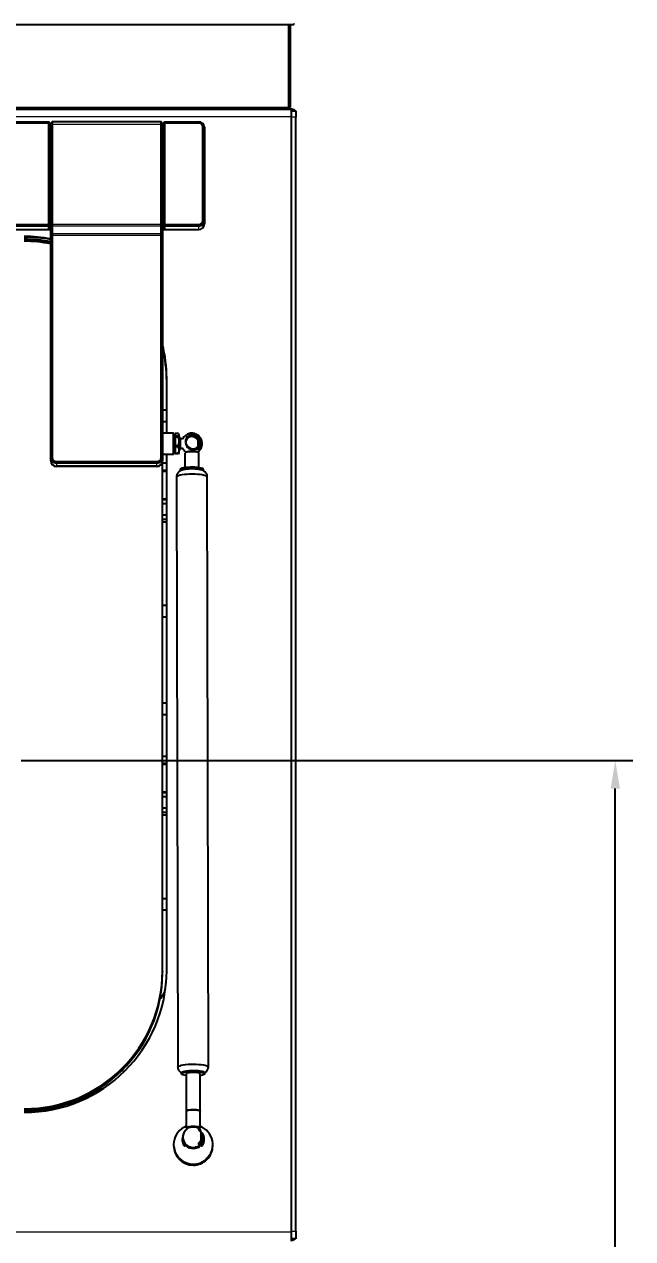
# Model space of a CAD drawing. Header units: millimetres. Extents: x -218071 to -203542, y 15363 to 51382.
# Drawn here: x -217546.3 to -217502.7, y 50829.4 to 50916.5 of the extents above; entities that cross this region are included whole.
import ezdxf

# ---------------------------------------------------------------- set-up
doc = ezdxf.new("R2010")
doc.units = ezdxf.units.MM
doc.header["$LTSCALE"] = 4
doc.layers.add('TPF-DIMENSIONS', color=3, linetype='Continuous')
doc.layers.add('TPF-EQUIPEMENT', color=7, linetype='Continuous')
doc.dimstyles.new('ISO-25', dxfattribs={"dimtxt": 2.5, "dimasz": 2, "dimexe": 1.25, "dimexo": 0.625, "dimtad": 1, "dimtxsty": 'Standard', "dimcen": -2.5, "dimclrt": 256, "dimadec": 0, "dimazin": 0, "dimtfac": 1, "dimtmove": 0, "dimatfit": 3, "dimfxl": 1, "dimarcsym": 0})

# ---------------------------------------------------------------- blocks, each defined once
blk = doc.blocks.new('*D678')
at = {"layer": 'Defpoints', "color": 0, "transparency": 16777216}
for p in [(-217547.156, 50863.684), (-217503.97, 50863.684), (-217531.356, 50748.392)]:
    blk.add_point(p, dxfattribs=at)
at = {"layer": 'TPF-DIMENSIONS', "color": 0, "lineweight": -2, "transparency": 16777216}
for p, q in [((-217546.531, 50863.684), (-217502.72, 50863.684)), ((-217503.97, 50750.392), (-217503.97, 50861.684)), ((-217530.731, 50748.392), (-217502.72, 50748.392))]:
    blk.add_line(p, q, dxfattribs=at)
at = {"layer": 'TPF-DIMENSIONS', "color": 0, "transparency": 16777216}
for points in [[(-217504.303, 50861.684), (-217503.637, 50861.684), (-217503.97, 50863.684)], [(-217504.303, 50750.392), (-217503.637, 50750.392), (-217503.97, 50748.392)]]:
    blk.add_solid(points, dxfattribs=at)
at = {"layer": 'TPF-DIMENSIONS', "transparency": 16777216, "insert": (-217505.845, 50806.038), "char_height": 2.5, "attachment_point": 5, "rotation": 90}
blk.add_mtext('115', dxfattribs=at)

msp = doc.modelspace()

# ---------------------------------------------------------------- linework, layer by layer
at = {"layer": 'TPF-EQUIPEMENT', "color": 7, "linetype": 'Continuous', "lineweight": 25, "transparency": 33554671}
for p, q in [((-217721.206, 50916.435), (-217527.006, 50916.435)), ((-217527.356, 50910.492), (-217527.356, 50916.435)), ((-217527.256, 50916.435), (-217527.256, 50910.492)), ((-217527.006, 50916.505), (-217527.006, 50916.435)), ((-217721.256, 50910.492), (-217527.356, 50910.492)), ((-217527.256, 50910.492), (-217527.356, 50910.492)), ((-217527.356, 50910.392), (-217527.356, 50910.492)), ((-217527.356, 50910.392), (-217527.256, 50910.492)), ((-217527.356, 50910.392), (-217721.256, 50910.392)), ((-217721.056, 50910.361), (-217527.156, 50910.361)), ((-217529.533, 50910.392), (-217529.533, 50910.361)), ((-217529.526, 50910.392), (-217529.526, 50910.361)), ((-217528.856, 50910.392), (-217528.856, 50910.361)), ((-217528.776, 50910.392), (-217528.776, 50910.361)), ((-217528.126, 50910.361), (-217528.126, 50910.392)), ((-217528.126, 50910.387), (-217528.086, 50910.387)), ((-217527.826, 50910.387), (-217527.156, 50910.387)), ((-217527.156, 50909.813), (-217527.156, 50910.361)), ((-217527.156, 50910.261), (-217526.856, 50910.261)), ((-217527.156, 50829.913), (-217527.156, 50909.813)), ((-217526.856, 50910.261), (-217526.856, 50909.805)), ((-217526.856, 50829.97), (-217526.856, 50909.805)), ((-217547.006, 50909.466), (-217544.556, 50909.466)), ((-217544.556, 50909.375), (-217547.006, 50909.375)), ((-217544.556, 50909.466), (-217544.556, 50909.375)), ((-217544.456, 50909.367), (-217544.556, 50909.466)), ((-217544.556, 50902.103), (-217544.556, 50909.375)), ((-217544.456, 50909.367), (-217544.556, 50909.375)), ((-217544.456, 50909.367), (-217544.456, 50902.094)), ((-217544.406, 50908.946), (-217544.456, 50908.946)), ((-217544.306, 50909.458), (-217544.406, 50909.358)), ((-217544.406, 50909.267), (-217544.406, 50909.358)), ((-217544.406, 50902.127), (-217544.406, 50909.267)), ((-217536.506, 50909.458), (-217544.306, 50909.458)), ((-217544.306, 50909.458), (-217544.306, 50909.276)), ((-217544.306, 50909.276), (-217544.306, 50902.136)), ((-217536.406, 50909.358), (-217536.506, 50909.458)), ((-217536.506, 50909.276), (-217536.506, 50909.458)), ((-217536.506, 50902.136), (-217536.506, 50909.276)), ((-217536.406, 50909.358), (-217536.406, 50909.267)), ((-217536.406, 50909.267), (-217536.406, 50902.127)), ((-217536.356, 50908.946), (-217536.406, 50908.946)), ((-217536.256, 50909.466), (-217536.356, 50909.367)), ((-217536.256, 50909.375), (-217536.356, 50909.367)), ((-217536.356, 50902.094), (-217536.356, 50909.367)), ((-217536.256, 50909.375), (-217536.256, 50909.466)), ((-217536.256, 50909.466), (-217533.806, 50909.466)), ((-217533.806, 50909.375), (-217536.256, 50909.375)), ((-217536.256, 50909.375), (-217536.256, 50902.103)), ((-217533.506, 50902.402), (-217533.506, 50909.077)), ((-217533.406, 50909.068), (-217533.406, 50902.393)), ((-217544.456, 50907.946), (-217544.406, 50907.946)), ((-217536.406, 50907.946), (-217536.356, 50907.946)), ((-217547.006, 50902.103), (-217544.556, 50902.103)), ((-217544.556, 50901.995), (-217547.006, 50901.995)), ((-217544.556, 50902.103), (-217544.556, 50901.995)), ((-217544.456, 50902.094), (-217544.556, 50902.103)), ((-217544.456, 50902.094), (-217544.556, 50901.995)), ((-217544.556, 50901.821), (-217544.556, 50901.995)), ((-217544.456, 50902.094), (-217544.456, 50901.92)), ((-217544.406, 50902.054), (-217544.406, 50902.127)), ((-217544.406, 50901.531), (-217544.406, 50902.054)), ((-217544.306, 50902.136), (-217544.306, 50901.99)), ((-217544.306, 50901.99), (-217544.306, 50901.467)), ((-217536.506, 50901.99), (-217536.506, 50902.136)), ((-217536.506, 50901.467), (-217536.506, 50901.99)), ((-217536.406, 50902.127), (-217536.406, 50902.054)), ((-217536.406, 50902.054), (-217536.406, 50901.531)), ((-217536.256, 50902.103), (-217536.356, 50902.094)), ((-217536.256, 50901.995), (-217536.356, 50902.094)), ((-217536.356, 50901.92), (-217536.356, 50902.094)), ((-217536.256, 50901.995), (-217536.256, 50902.103)), ((-217536.256, 50902.103), (-217533.806, 50902.103)), ((-217533.806, 50901.995), (-217536.256, 50901.995)), ((-217536.256, 50901.995), (-217536.256, 50901.821)), ((-217533.406, 50902.393), (-217533.406, 50902.141)), ((-217547.006, 50901.742), (-217544.406, 50901.742)), ((-217544.406, 50901.312), (-217544.406, 50901.531)), ((-217544.406, 50885.406), (-217544.406, 50901.312)), ((-217544.306, 50901.467), (-217544.306, 50901.321)), ((-217544.306, 50901.321), (-217544.306, 50885.414)), ((-217536.506, 50901.321), (-217536.506, 50901.467)), ((-217536.506, 50885.414), (-217536.506, 50901.321)), ((-217536.406, 50901.742), (-217533.806, 50901.742)), ((-217536.406, 50901.531), (-217536.406, 50901.312)), ((-217536.406, 50901.312), (-217536.406, 50885.406)), ((-217536.106, 50887.156), (-217536.106, 50891.083)), ((-217536.106, 50888.792), (-217536.406, 50888.792)), ((-217536.406, 50887.992), (-217536.106, 50887.992)), ((-217535.606, 50887.156), (-217536.406, 50887.156)), ((-217535.506, 50887.056), (-217535.606, 50887.156)), ((-217535.606, 50885.656), (-217535.606, 50887.156)), ((-217535.445, 50887.133), (-217535.506, 50887.133)), ((-217535.506, 50887.133), (-217535.506, 50886.93)), ((-217535.445, 50887.133), (-217535.431, 50887.102)), ((-217535.431, 50887.102), (-217535.417, 50887.133)), ((-217535.325, 50887.133), (-217535.417, 50887.133)), ((-217535.325, 50887.133), (-217535.311, 50887.102)), ((-217535.311, 50887.102), (-217535.297, 50887.133)), ((-217535.25, 50887.133), (-217535.297, 50887.133)), ((-217535.206, 50887.036), (-217535.224, 50887.084)), ((-217535.206, 50886.561), (-217535.206, 50887.036)), ((-217535.445, 50886.93), (-217535.506, 50886.93)), ((-217535.506, 50886.93), (-217535.506, 50886.202)), ((-217535.445, 50886.202), (-217535.506, 50886.202)), ((-217535.506, 50886.202), (-217535.506, 50885.678)), ((-217535.431, 50886.961), (-217535.445, 50886.93)), ((-217535.445, 50886.93), (-217535.431, 50886.818)), ((-217535.431, 50886.314), (-217535.445, 50886.202)), ((-217535.445, 50886.202), (-217535.431, 50886.121)), ((-217535.431, 50886.961), (-217535.417, 50886.93)), ((-217535.431, 50886.961), (-217535.431, 50886.818)), ((-217535.431, 50886.818), (-217535.417, 50886.93)), ((-217535.431, 50886.314), (-217535.431, 50886.121)), ((-217535.431, 50886.314), (-217535.417, 50886.202)), ((-217535.431, 50886.121), (-217535.417, 50886.202)), ((-217535.325, 50886.93), (-217535.417, 50886.93)), ((-217535.325, 50886.202), (-217535.417, 50886.202)), ((-217535.311, 50886.961), (-217535.325, 50886.93)), ((-217535.325, 50886.93), (-217535.311, 50886.818)), ((-217535.311, 50886.314), (-217535.325, 50886.202)), ((-217535.325, 50886.202), (-217535.311, 50886.121)), ((-217535.311, 50886.961), (-217535.297, 50886.93)), ((-217535.311, 50886.961), (-217535.311, 50886.818)), ((-217535.311, 50886.818), (-217535.297, 50886.93)), ((-217535.311, 50886.314), (-217535.311, 50886.121)), ((-217535.311, 50886.314), (-217535.297, 50886.202)), ((-217535.311, 50886.121), (-217535.297, 50886.202)), ((-217535.25, 50886.93), (-217535.297, 50886.93)), ((-217535.25, 50886.202), (-217535.297, 50886.202)), ((-217535.206, 50885.776), (-217535.206, 50886.561)), ((-217534.974, 50886.717), (-217535.109, 50886.769)), ((-217544.406, 50885.19), (-217544.406, 50885.406)), ((-217536.406, 50885.656), (-217535.606, 50885.656)), ((-217536.406, 50885.406), (-217536.406, 50885.19)), ((-217536.106, 50848.645), (-217536.106, 50885.656)), ((-217535.606, 50885.656), (-217535.506, 50885.756)), ((-217535.445, 50885.678), (-217535.506, 50885.678)), ((-217535.431, 50885.759), (-217535.445, 50885.678)), ((-217535.445, 50885.678), (-217535.431, 50885.71)), ((-217535.431, 50885.759), (-217535.417, 50885.678)), ((-217535.431, 50885.759), (-217535.431, 50885.71)), ((-217535.431, 50885.71), (-217535.417, 50885.678)), ((-217535.325, 50885.678), (-217535.417, 50885.678)), ((-217535.311, 50885.759), (-217535.325, 50885.678)), ((-217535.325, 50885.678), (-217535.311, 50885.71)), ((-217535.311, 50885.759), (-217535.297, 50885.678)), ((-217535.311, 50885.759), (-217535.311, 50885.71)), ((-217535.311, 50885.71), (-217535.297, 50885.678)), ((-217535.25, 50885.678), (-217535.297, 50885.678)), ((-217535.231, 50885.73), (-217535.25, 50885.678)), ((-217535.224, 50885.727), (-217535.206, 50885.776)), ((-217535.109, 50886.042), (-217534.975, 50886.094)), ((-217534.805, 50885.72), (-217534.803, 50884.68)), ((-217534.706, 50885.783), (-217534.711, 50885.786)), ((-217533.803, 50884.682), (-217533.805, 50885.722)), ((-217544.406, 50885.188), (-217544.406, 50885.19)), ((-217544.406, 50885.162), (-217544.406, 50885.188)), ((-217544.006, 50885.116), (-217536.806, 50885.116)), ((-217536.806, 50885.007), (-217544.006, 50885.007)), ((-217544.006, 50884.791), (-217536.806, 50884.791)), ((-217544.006, 50884.791), (-217544.006, 50884.791)), ((-217536.806, 50884.789), (-217544.006, 50884.789)), ((-217536.806, 50884.763), (-217544.006, 50884.763)), ((-217536.806, 50884.791), (-217536.806, 50884.791)), ((-217536.406, 50885.19), (-217536.406, 50885.188)), ((-217536.406, 50885.188), (-217536.406, 50885.162)), ((-217536.406, 50848.601), (-217536.406, 50885.162)), ((-217536.106, 50884.992), (-217536.406, 50884.992)), ((-217536.406, 50884.492), (-217536.106, 50884.492)), ((-217536.406, 50884.42), (-217536.106, 50884.42)), ((-217535.136, 50884.57), (-217535.147, 50884.543)), ((-217535.147, 50884.543), (-217535.147, 50884.445)), ((-217533.457, 50884.448), (-217533.457, 50884.546)), ((-217535.387, 50884.027), (-217535.401, 50883.991)), ((-217535.401, 50883.991), (-217535.316, 50841.714)), ((-217533.116, 50841.719), (-217533.201, 50883.995)), ((-217536.106, 50882.42), (-217536.406, 50882.42)), ((-217536.406, 50882.392), (-217536.106, 50882.392)), ((-217536.106, 50882.092), (-217536.406, 50882.092)), ((-217536.406, 50881.292), (-217536.106, 50881.292)), ((-217536.406, 50880.992), (-217536.106, 50880.992)), ((-217536.406, 50880.792), (-217536.106, 50880.792)), ((-217536.106, 50874.792), (-217536.406, 50874.792)), ((-217536.406, 50873.992), (-217536.106, 50873.992)), ((-217536.106, 50867.792), (-217536.406, 50867.792)), ((-217536.406, 50866.992), (-217536.106, 50866.992)), ((-217536.106, 50863.992), (-217536.406, 50863.992)), ((-217536.406, 50863.492), (-217536.106, 50863.492)), ((-217536.406, 50863.42), (-217536.106, 50863.42)), ((-217536.106, 50861.42), (-217536.406, 50861.42)), ((-217536.406, 50861.392), (-217536.106, 50861.392)), ((-217536.106, 50861.092), (-217536.406, 50861.092)), ((-217536.406, 50860.292), (-217536.106, 50860.292)), ((-217536.406, 50859.992), (-217536.106, 50859.992)), ((-217536.406, 50859.792), (-217536.106, 50859.792)), ((-217536.106, 50853.792), (-217536.406, 50853.792)), ((-217536.406, 50852.992), (-217536.106, 50852.992)), ((-217536.406, 50848.601), (-217536.406, 50848.549)), ((-217536.43, 50846.792), (-217536.55, 50846.792)), ((-217539.301, 50841.497), (-217539.177, 50841.377)), ((-217539.294, 50841.504), (-217539.17, 50841.384)), ((-217535.055, 50841.304), (-217535.055, 50841.26)), ((-217535.021, 50841.356), (-217535.041, 50841.335)), ((-217535.037, 50841.225), (-217535.018, 50841.206)), ((-217534.709, 50841.257), (-217534.715, 50841.241)), ((-217534.715, 50841.241), (-217534.71, 50838.563)), ((-217533.71, 50838.565), (-217533.715, 50841.243)), ((-217533.412, 50841.21), (-217533.393, 50841.228)), ((-217533.39, 50841.338), (-217533.409, 50841.359)), ((-217533.375, 50841.263), (-217533.375, 50841.307)), ((-217534.703, 50838.58), (-217534.71, 50838.563)), ((-217534.71, 50838.563), (-217534.707, 50837.387)), ((-217533.707, 50837.389), (-217533.71, 50838.565)), ((-217534.93, 50836.566), (-217534.956, 50836.61)), ((-217534.956, 50836.61), (-217534.956, 50836.605)), ((-217534.897, 50836.505), (-217534.956, 50836.605)), ((-217534.956, 50836.603), (-217534.956, 50836.595)), ((-217534.956, 50836.603), (-217534.897, 50836.505)), ((-217534.897, 50836.495), (-217534.956, 50836.595)), ((-217534.956, 50836.593), (-217534.956, 50836.587)), ((-217534.956, 50836.593), (-217534.897, 50836.495)), ((-217534.956, 50836.587), (-217534.926, 50836.536)), ((-217534.609, 50837.323), (-217534.612, 50837.321)), ((-217534.591, 50837.326), (-217534.606, 50837.323)), ((-217533.821, 50835.956), (-217533.456, 50836.609)), ((-217533.692, 50837.23), (-217533.738, 50837.276)), ((-217533.638, 50837.008), (-217533.604, 50836.958)), ((-217533.637, 50836.937), (-217533.456, 50836.632)), ((-217533.605, 50836.883), (-217533.604, 50837.045)), ((-217533.605, 50836.92), (-217533.605, 50836.883)), ((-217533.604, 50836.958), (-217533.604, 50837.045)), ((-217533.512, 50836.526), (-217533.456, 50836.627)), ((-217533.512, 50836.526), (-217533.456, 50836.625)), ((-217533.512, 50836.515), (-217533.456, 50836.617)), ((-217533.512, 50836.515), (-217533.456, 50836.615)), ((-217533.456, 50836.632), (-217533.456, 50836.627)), ((-217533.456, 50836.625), (-217533.456, 50836.617)), ((-217533.456, 50836.615), (-217533.456, 50836.609)), ((-217535.606, 50836.177), (-217535.606, 50836.094)), ((-217534.808, 50836.235), (-217534.808, 50836.056)), ((-217534.694, 50836.15), (-217534.572, 50835.945)), ((-217534.572, 50835.968), (-217534.664, 50836.123)), ((-217534.631, 50836.061), (-217534.572, 50835.961)), ((-217534.631, 50836.061), (-217534.572, 50835.963)), ((-217534.631, 50836.051), (-217534.572, 50835.953)), ((-217534.631, 50836.051), (-217534.572, 50835.951)), ((-217534.318, 50835.973), (-217534.572, 50835.968)), ((-217534.572, 50835.963), (-217534.572, 50835.968)), ((-217534.572, 50835.961), (-217534.456, 50835.964)), ((-217534.572, 50835.963), (-217534.456, 50835.964)), ((-217534.572, 50835.953), (-217534.572, 50835.961)), ((-217534.572, 50835.945), (-217533.821, 50835.956)), ((-217534.572, 50835.951), (-217534.456, 50835.954)), ((-217534.572, 50835.953), (-217534.456, 50835.954)), ((-217534.572, 50835.945), (-217534.572, 50835.951)), ((-217533.821, 50835.979), (-217534.076, 50835.977)), ((-217533.937, 50835.972), (-217533.821, 50835.974)), ((-217533.937, 50835.972), (-217533.821, 50835.972)), ((-217533.937, 50835.961), (-217533.821, 50835.964)), ((-217533.937, 50835.961), (-217533.821, 50835.962)), ((-217533.821, 50835.972), (-217533.765, 50836.074)), ((-217533.765, 50836.074), (-217533.821, 50835.974)), ((-217533.821, 50835.962), (-217533.765, 50836.063)), ((-217533.765, 50836.063), (-217533.821, 50835.964)), ((-217533.821, 50835.979), (-217533.821, 50835.974)), ((-217533.821, 50835.972), (-217533.821, 50835.964)), ((-217533.821, 50835.962), (-217533.821, 50835.956)), ((-217533.608, 50836.051), (-217533.607, 50836.339)), ((-217533.608, 50836.051), (-217533.608, 50836.23)), ((-217533.607, 50836.339), (-217533.607, 50836.271)), ((-217532.806, 50836.094), (-217532.806, 50836.177)), ((-217527.156, 50829.261), (-217527.156, 50829.913)), ((-217526.856, 50829.97), (-217526.856, 50829.426)), ((-217527.14, 50829.445), (-217527.156, 50829.442)), ((-217526.856, 50829.426), (-217527.156, 50829.426))]:
    msp.add_line(p, q, dxfattribs=at)
at = {"layer": 'TPF-EQUIPEMENT', "color": 8, "linetype": 'Continuous', "lineweight": 18, "transparency": 33554671}
for p, q in [((-217527.156, 50909.813), (-217721.056, 50909.813)), ((-217531.156, 50910.361), (-217531.156, 50910.392)), ((-217527.826, 50910.387), (-217527.826, 50910.361)), ((-217526.856, 50909.805), (-217527.156, 50909.805)), ((-217544.406, 50909.267), (-217544.306, 50909.276)), ((-217536.506, 50909.276), (-217544.306, 50909.276)), ((-217536.406, 50909.267), (-217536.506, 50909.276)), ((-217533.806, 50909.375), (-217533.806, 50909.466)), ((-217533.406, 50909.068), (-217533.506, 50909.077)), ((-217544.556, 50901.821), (-217544.456, 50901.92)), ((-217544.406, 50902.127), (-217544.306, 50902.136)), ((-217544.406, 50902.054), (-217544.306, 50901.99)), ((-217544.306, 50902.136), (-217536.506, 50902.136)), ((-217536.506, 50901.99), (-217544.306, 50901.99)), ((-217536.406, 50902.127), (-217536.506, 50902.136)), ((-217536.406, 50902.054), (-217536.506, 50901.99)), ((-217536.256, 50901.821), (-217536.356, 50901.92)), ((-217533.806, 50901.995), (-217533.806, 50902.103)), ((-217533.806, 50901.742), (-217533.806, 50901.995)), ((-217533.406, 50902.393), (-217533.506, 50902.402)), ((-217544.406, 50901.531), (-217544.306, 50901.467)), ((-217544.406, 50901.312), (-217544.306, 50901.321)), ((-217544.306, 50901.467), (-217536.506, 50901.467)), ((-217536.506, 50901.321), (-217544.306, 50901.321)), ((-217536.406, 50901.531), (-217536.506, 50901.467)), ((-217536.406, 50901.312), (-217536.506, 50901.321)), ((-217535.109, 50886.769), (-217535.109, 50886.495)), ((-217535.109, 50886.495), (-217535.109, 50886.042)), ((-217544.406, 50885.406), (-217544.306, 50885.414)), ((-217536.406, 50885.406), (-217536.506, 50885.414)), ((-217544.006, 50885.007), (-217544.006, 50885.116)), ((-217544.006, 50885.007), (-217544.006, 50884.791)), ((-217544.006, 50884.791), (-217536.806, 50884.791)), ((-217544.006, 50884.789), (-217544.006, 50884.763)), ((-217536.806, 50885.007), (-217536.806, 50885.116)), ((-217536.806, 50884.791), (-217536.806, 50885.007)), ((-217536.806, 50884.763), (-217536.806, 50884.789)), ((-217533.605, 50836.92), (-217533.631, 50836.965)), ((-217533.554, 50836.986), (-217533.555, 50836.799)), ((-217534.858, 50836.106), (-217534.857, 50836.354)), ((-217533.557, 50836.429), (-217533.558, 50836.1)), ((-217721.056, 50829.913), (-217527.156, 50829.913)), ((-217527.156, 50829.97), (-217526.856, 50829.97))]:
    msp.add_line(p, q, dxfattribs=at)
at = {"layer": 'TPF-EQUIPEMENT', "color": 7, "linetype": 'Continuous', "lineweight": 25, "transparency": 33554671, "flags": 128}
for points in [[(-217528.089, 50910.392), (-217528.075, 50910.37), (-217528.069, 50910.361)], [(-217527.864, 50910.392), (-217527.855, 50910.39), (-217527.826, 50910.387)], [(-217544.456, 50909.277), (-217544.433, 50909.276), (-217544.406, 50909.275)], [(-217536.406, 50909.275), (-217536.379, 50909.276), (-217536.356, 50909.277)], [(-217534.219, 50886.013), (-217534.352, 50886.035), (-217534.475, 50886.093), (-217534.579, 50886.18), (-217534.656, 50886.292), (-217534.701, 50886.419), (-217534.711, 50886.553), (-217534.684, 50886.682), (-217534.622, 50886.799), (-217534.531, 50886.893), (-217534.417, 50886.958), (-217534.288, 50886.99), (-217534.154, 50886.986), (-217534.025, 50886.945), (-217533.91, 50886.872), (-217533.818, 50886.771), (-217533.756, 50886.651), (-217533.729, 50886.519), (-217533.738, 50886.387), (-217533.782, 50886.262), (-217533.859, 50886.156), (-217533.963, 50886.075), (-217534.086, 50886.026), (-217534.219, 50886.013)], [(-217533.805, 50885.722), (-217533.811, 50885.738), (-217533.852, 50885.764), (-217533.926, 50885.787), (-217534.028, 50885.805), (-217534.15, 50885.816), (-217534.284, 50885.821), (-217534.42, 50885.818), (-217534.547, 50885.808), (-217534.656, 50885.791), (-217534.739, 50885.769), (-217534.79, 50885.744), (-217534.805, 50885.72)], [(-217533.457, 50884.546), (-217533.458, 50884.554), (-217533.485, 50884.589), (-217533.547, 50884.622), (-217533.643, 50884.651), (-217533.767, 50884.676), (-217533.915, 50884.695), (-217534.079, 50884.708), (-217534.253, 50884.713), (-217534.43, 50884.711), (-217534.601, 50884.702), (-217534.759, 50884.686), (-217534.897, 50884.664), (-217535.008, 50884.636), (-217535.089, 50884.604), (-217535.136, 50884.57)], [(-217533.457, 50884.448), (-217533.458, 50884.456), (-217533.485, 50884.491), (-217533.547, 50884.524), (-217533.642, 50884.553), (-217533.767, 50884.578), (-217533.914, 50884.598), (-217534.079, 50884.61), (-217534.253, 50884.615), (-217534.43, 50884.613), (-217534.601, 50884.604), (-217534.758, 50884.588), (-217534.896, 50884.566), (-217535.008, 50884.538), (-217535.089, 50884.506), (-217535.136, 50884.472)], [(-217533.201, 50883.995), (-217533.207, 50884.019), (-217533.246, 50884.058), (-217533.318, 50884.094), (-217533.422, 50884.128), (-217533.555, 50884.157), (-217533.711, 50884.18), (-217533.886, 50884.198), (-217534.075, 50884.209), (-217534.27, 50884.214), (-217534.467, 50884.211), (-217534.659, 50884.201), (-217534.839, 50884.185), (-217535.002, 50884.162), (-217535.142, 50884.134), (-217535.255, 50884.101), (-217535.337, 50884.065), (-217535.387, 50884.027)], [(-217535.316, 50841.711), (-217535.302, 50841.75), (-217535.252, 50841.788), (-217535.17, 50841.824), (-217535.057, 50841.857), (-217534.916, 50841.885), (-217534.754, 50841.908), (-217534.574, 50841.924), (-217534.382, 50841.934), (-217534.185, 50841.937), (-217533.99, 50841.933), (-217533.801, 50841.921), (-217533.626, 50841.904), (-217533.47, 50841.88), (-217533.337, 50841.851), (-217533.233, 50841.817), (-217533.161, 50841.781), (-217533.122, 50841.742), (-217533.116, 50841.715)], [(-217535.055, 50841.304), (-217535.044, 50841.331), (-217534.998, 50841.365), (-217534.917, 50841.396), (-217534.806, 50841.424), (-217534.669, 50841.446), (-217534.512, 50841.462), (-217534.342, 50841.472), (-217534.167, 50841.474), (-217533.993, 50841.468), (-217533.83, 50841.456), (-217533.683, 50841.437), (-217533.56, 50841.412), (-217533.465, 50841.382), (-217533.403, 50841.35), (-217533.376, 50841.315), (-217533.375, 50841.307)], [(-217535.037, 50841.225), (-217535.054, 50841.252), (-217535.044, 50841.287)], [(-217535.044, 50841.287), (-217534.998, 50841.321), (-217534.917, 50841.352), (-217534.806, 50841.38), (-217534.669, 50841.402), (-217534.512, 50841.418), (-217534.342, 50841.427), (-217534.167, 50841.429), (-217533.993, 50841.424), (-217533.83, 50841.412), (-217533.683, 50841.393), (-217533.56, 50841.368), (-217533.465, 50841.338), (-217533.403, 50841.305), (-217533.376, 50841.271), (-217533.386, 50841.236), (-217533.393, 50841.228)], [(-217534.715, 50841.11), (-217534.735, 50841.113), (-217534.855, 50841.138), (-217534.948, 50841.166), (-217535.008, 50841.198), (-217535.034, 50841.232), (-217535.024, 50841.267)], [(-217535.024, 50841.267), (-217534.979, 50841.3), (-217534.9, 50841.331), (-217534.792, 50841.357), (-217534.658, 50841.379), (-217534.505, 50841.395), (-217534.339, 50841.404), (-217534.168, 50841.406), (-217533.999, 50841.401), (-217533.839, 50841.388), (-217533.696, 50841.37), (-217533.575, 50841.346), (-217533.483, 50841.317), (-217533.422, 50841.285), (-217533.396, 50841.251), (-217533.406, 50841.217), (-217533.451, 50841.183), (-217533.53, 50841.153), (-217533.638, 50841.126), (-217533.715, 50841.112)], [(-217535.021, 50841.356), (-217534.979, 50841.385), (-217534.901, 50841.416), (-217534.792, 50841.443), (-217534.658, 50841.464), (-217534.505, 50841.48), (-217534.339, 50841.489), (-217534.168, 50841.491), (-217533.999, 50841.486), (-217533.839, 50841.474), (-217533.696, 50841.455), (-217533.575, 50841.431), (-217533.483, 50841.402), (-217533.422, 50841.37), (-217533.409, 50841.359)], [(-217533.715, 50841.243), (-217533.73, 50841.267), (-217533.781, 50841.292), (-217533.865, 50841.314), (-217533.974, 50841.33), (-217534.101, 50841.339), (-217534.236, 50841.342), (-217534.37, 50841.337), (-217534.493, 50841.324), (-217534.595, 50841.306), (-217534.668, 50841.283), (-217534.709, 50841.257)], [(-217544.62, 50838.623), (-217544.469, 50838.735), (-217544.409, 50838.786)], [(-217534.71, 50838.563), (-217534.71, 50838.564), (-217534.69, 50838.591), (-217534.634, 50838.616), (-217534.547, 50838.638), (-217534.435, 50838.653), (-217534.307, 50838.662), (-217534.171, 50838.664), (-217534.038, 50838.659), (-217533.917, 50838.646), (-217533.819, 50838.628), (-217533.749, 50838.604), (-217533.714, 50838.578), (-217533.71, 50838.565)], [(-217533.71, 50838.565), (-217533.725, 50838.59), (-217533.776, 50838.615), (-217533.859, 50838.636), (-217533.968, 50838.652), (-217534.095, 50838.662), (-217534.231, 50838.664), (-217534.365, 50838.659), (-217534.487, 50838.647), (-217534.589, 50838.629), (-217534.663, 50838.606), (-217534.703, 50838.58)], [(-217534.599, 50837.325), (-217534.603, 50837.326), (-217534.671, 50837.349), (-217534.704, 50837.376), (-217534.701, 50837.403)], [(-217534.701, 50837.403), (-217534.661, 50837.429), (-217534.587, 50837.452), (-217534.485, 50837.471), (-217534.363, 50837.483), (-217534.229, 50837.488), (-217534.093, 50837.486), (-217533.966, 50837.476), (-217533.857, 50837.46), (-217533.774, 50837.439), (-217533.723, 50837.413), (-217533.708, 50837.386), (-217533.73, 50837.359), (-217533.787, 50837.334), (-217533.814, 50837.327)], [(-217534.626, 50836.036), (-217534.71, 50836.109), (-217534.808, 50836.235)], [(-217533.608, 50836.23), (-217533.706, 50836.105), (-217533.77, 50836.048)]]:
    msp.add_lwpolyline(points, dxfattribs=at)
at = {"layer": 'TPF-EQUIPEMENT', "color": 8, "linetype": 'Continuous', "lineweight": 18, "transparency": 33554671, "flags": 128}
for points in [[(-217534.711, 50885.786), (-217534.718, 50885.792), (-217534.724, 50885.817), (-217534.692, 50885.842), (-217534.627, 50885.863), (-217534.532, 50885.88), (-217534.418, 50885.89), (-217534.293, 50885.894), (-217534.17, 50885.89), (-217534.058, 50885.878), (-217533.969, 50885.861), (-217533.909, 50885.839), (-217533.884, 50885.814), (-217533.897, 50885.789), (-217533.903, 50885.785)], [(-217534.807, 50836.276), (-217534.714, 50836.144), (-217534.657, 50836.088)], [(-217533.74, 50836.101), (-217533.702, 50836.14), (-217533.607, 50836.271)]]:
    msp.add_lwpolyline(points, dxfattribs=at)
at = {"layer": 'TPF-EQUIPEMENT', "color": 7, "linetype": 'Continuous', "lineweight": 25, "transparency": 33554671}
for centre, radius, start, end in [((-217544.411, 50909.319), 0.135, 250.59387, 272.23723), ((-217536.401, 50909.319), 0.135, 267.76277, 289.40613), ((-217533.805, 50909.067), 0.399, 0.10943, 90.10901), ((-217533.805, 50909.076), 0.299, 0.10943, 90.10901), ((-217544.442, 50902.162), 0.36, 251.47836, 275.68207), ((-217544.411, 50902.047), 0.135, 250.59387, 272.23723), ((-217536.401, 50902.047), 0.135, 267.76277, 289.40613), ((-217536.385, 50902.288), 0.485, 267.471, 285.36857), ((-217533.805, 50902.403), 0.299, 269.89099, 359.89057), ((-217533.805, 50902.394), 0.399, 269.89099, 359.89057), ((-217533.805, 50902.141), 0.399, 269.89099, 359.89057), ((-217546.306, 50891.006), 10.238, 79.30477, 90.0004), ((-217546.306, 50890.98), 10.238, 79.30477, 90.0004), ((-217546.306, 50890.816), 10.388, 79.4616, 90.00037), ((-217546.306, 50890.806), 10.238, 79.30477, 90.0004), ((-217546.306, 50890.78), 10.238, 79.30477, 90.0004), ((-217546.306, 50890.965), 9.936, 78.97662, 90.00042), ((-217546.231, 50891.083), 10.125, 0.00079, 13.98245), ((-217546.231, 50891.056), 10.125, 0.00094, 13.98231), ((-217546.231, 50890.882), 10.125, 0.00079, 13.98245), ((-217546.231, 50890.856), 10.125, 0.00079, 13.98245), ((-217535.056, 50886.909), 0.15, 180, 249.17), ((-217534.305, 50886.407), 0.502, 326.5546, 130.05535), ((-217534.281, 50886.433), 0.501, 324.50589, 132.10406), ((-217544.007, 50885.406), 0.399, 180.10943, 270.10901), ((-217544.007, 50885.415), 0.299, 180.10943, 270.10901), ((-217536.805, 50885.415), 0.299, 269.89099, 359.89057), ((-217536.805, 50885.406), 0.399, 269.89099, 359.89057), ((-217535.056, 50885.902), 0.15, 110.83, 180), ((-217544.007, 50885.19), 0.399, 180.10943, 270.10901), ((-217544.007, 50885.189), 0.399, 180.10943, 270.10901), ((-217544.007, 50885.162), 0.399, 180.10943, 270.10901), ((-217536.805, 50885.19), 0.399, 269.89099, 359.89057), ((-217536.805, 50885.189), 0.399, 269.89099, 359.89057), ((-217536.805, 50885.162), 0.399, 269.89099, 359.89057), ((-217534.296, 50881.125), 3.464, 82.60851, 97.3124), ((-217546.287, 50848.664), 10.181, 269.89099, 359.89057), ((-217546.287, 50848.62), 9.881, 269.89099, 359.89057), ((-217546.287, 50848.568), 9.881, 269.89099, 359.89057), ((-217546.287, 50848.555), 9.881, 269.89099, 359.89057), ((-217546.287, 50848.485), 9.881, 269.89099, 359.89057), ((-217538.096, 50847.88), 1.99, 319.23259, 342.43607), ((-217534.213, 50836.177), 1.393, 110.80749, 233.40728), ((-217534.199, 50836.177), 1.393, 311.97584, 69.33304), ((-217534.211, 50836.546), 0.782, 145.26159, 214.24374), ((-217534.202, 50836.624), 0.626, 330.19918, 30.95023), ((-217534.201, 50836.546), 0.782, 325.26159, 34.24374), ((-217534.209, 50836.097), 1.397, 180.10564, 269.86641), ((-217534.206, 50836.602), 0.705, 248.31021, 293.51754), ((-217534.203, 50836.097), 1.397, 269.64264, 359.89253), ((-217533.645, 50836.293), 0.14, 176.20526, 228.42224)]:
    msp.add_arc(centre, radius, start, end, dxfattribs=at)
at = {"layer": 'TPF-EQUIPEMENT', "color": 8, "linetype": 'Continuous', "lineweight": 18, "transparency": 33554671}
for centre, radius, start, end in [((-217534.211, 50836.182), 1.389, 110.95162, 269.95569), ((-217534.205, 50836.179), 1.214, 70.77665, 109.43825), ((-217534.201, 50836.182), 1.389, 269.55133, 69.18495), ((-217534.206, 50836.603), 0.685, 253.09975, 288.5803), ((-217534.206, 50836.186), 1.403, 233.40032, 269.76523), ((-217534.206, 50836.185), 1.403, 269.73812, 311.956)]:
    msp.add_arc(centre, radius, start, end, dxfattribs=at)
at = {"layer": 'TPF-EQUIPEMENT', "color": 7, "linetype": 'Continuous', "lineweight": 25, "transparency": 33554671}
for points, knots in [([(-217527.156, 50910.387), (-217527.121, 50910.383), (-217527.052, 50910.376), (-217526.966, 50910.328), (-217526.931, 50910.281), (-217526.917, 50910.261)], [0, 0, 0, 0, 0.370713, 0.741469, 1, 1, 1, 1]), ([(-217535.25, 50886.93), (-217535.232, 50886.963), (-217535.195, 50887.031), (-217535.231, 50887.099), (-217535.25, 50887.133)], [0, 0, 0, 0, 0.4912125, 1, 1, 1, 1]), ([(-217533.566, 50886.381), (-217533.568, 50886.432), (-217533.57, 50886.511), (-217533.599, 50886.633), (-217533.645, 50886.748), (-217533.724, 50886.871), (-217533.829, 50886.978), (-217533.956, 50887.063), (-217534.098, 50887.121), (-217534.249, 50887.149), (-217534.403, 50887.145), (-217534.553, 50887.109), (-217534.693, 50887.043), (-217534.816, 50886.949), (-217534.914, 50886.84), (-217534.955, 50886.755), (-217534.974, 50886.717)], [0, 0, 0, 0, 0.07527, 0.117534, 0.185728, 0.258035, 0.332312, 0.407288, 0.482566, 0.558006, 0.633554, 0.709206, 0.784992, 0.861016, 0.937581, 1, 1, 1, 1]), ([(-217534.221, 50887.046), (-217534.183, 50887.042), (-217534.083, 50887.033), (-217533.931, 50886.965), (-217533.79, 50886.839), (-217533.697, 50886.674), (-217533.663, 50886.49), (-217533.692, 50886.307), (-217533.781, 50886.146), (-217533.919, 50886.026), (-217534.091, 50885.959), (-217534.277, 50885.954), (-217534.457, 50886.01), (-217534.61, 50886.122), (-217534.719, 50886.277), (-217534.772, 50886.457), (-217534.763, 50886.642), (-217534.692, 50886.812), (-217534.568, 50886.946), (-217534.405, 50887.034), (-217534.282, 50887.042), (-217534.221, 50887.046)], [0, 0, 0, 0, 0.033603, 0.087292, 0.14098, 0.194669, 0.248358, 0.302047, 0.355735, 0.409424, 0.463113, 0.516801, 0.57049, 0.624179, 0.677868, 0.731556, 0.785245, 0.838934, 0.892623, 0.946311, 1, 1, 1, 1]), ([(-217533.814, 50886.896), (-217533.816, 50886.897), (-217533.822, 50886.9), (-217533.835, 50886.909), (-217533.856, 50886.926), (-217533.885, 50886.953), (-217533.914, 50886.982), (-217533.934, 50887.005), (-217533.941, 50887.019), (-217533.941, 50887.025), (-217533.936, 50887.026), (-217533.927, 50887.024), (-217533.914, 50887.019), (-217533.896, 50887.009), (-217533.872, 50886.992), (-217533.844, 50886.968), (-217533.819, 50886.94), (-217533.803, 50886.916), (-217533.798, 50886.9), (-217533.801, 50886.894), (-217533.806, 50886.892), (-217533.812, 50886.895), (-217533.814, 50886.896)], [0, 0, 0, 0, 0.015581, 0.050565, 0.091991, 0.171789, 0.270714, 0.346456, 0.398728, 0.436661, 0.465498, 0.496786, 0.527957, 0.566182, 0.617102, 0.691524, 0.779168, 0.862956, 0.914857, 0.94808, 0.974032, 1, 1, 1, 1]), ([(-217535.25, 50886.202), (-217535.232, 50886.321), (-217535.195, 50886.564), (-217535.231, 50886.806), (-217535.25, 50886.93)], [0, 0, 0, 0, 0.491212, 1, 1, 1, 1]), ([(-217535.25, 50885.678), (-217535.232, 50885.764), (-217535.195, 50885.939), (-217535.231, 50886.113), (-217535.25, 50886.202)], [0, 0, 0, 0, 0.4912125, 1, 1, 1, 1]), ([(-217534.306, 50886.906), (-217534.349, 50886.903), (-217534.415, 50886.898), (-217534.512, 50886.864), (-217534.585, 50886.827), (-217534.627, 50886.786), (-217534.642, 50886.771)], [0, 0, 0, 0, 0.347293, 0.529213, 0.828198, 1, 1, 1, 1]), ([(-217533.858, 50886.62), (-217533.864, 50886.634), (-217533.885, 50886.687), (-217533.952, 50886.765), (-217534.051, 50886.842), (-217534.155, 50886.886), (-217534.24, 50886.904), (-217534.288, 50886.905), (-217534.306, 50886.906)], [0, 0, 0, 0, 0.079385, 0.306173, 0.537648, 0.744143, 0.904198, 1, 1, 1, 1]), ([(-217533.924, 50886.839), (-217533.924, 50886.841), (-217533.925, 50886.845), (-217533.921, 50886.848), (-217533.913, 50886.846), (-217533.898, 50886.839), (-217533.877, 50886.823), (-217533.847, 50886.792), (-217533.81, 50886.74), (-217533.787, 50886.686), (-217533.777, 50886.648), (-217533.776, 50886.636), (-217533.776, 50886.632), (-217533.777, 50886.631), (-217533.779, 50886.632), (-217533.783, 50886.637), (-217533.79, 50886.648), (-217533.809, 50886.679), (-217533.839, 50886.725), (-217533.878, 50886.776), (-217533.904, 50886.808), (-217533.919, 50886.828), (-217533.922, 50886.836), (-217533.924, 50886.839)], [0, 0, 0, 0, 0.0221235, 0.0492196, 0.0762088, 0.1087793, 0.1541114, 0.2136224, 0.3187939, 0.451499, 0.4992377, 0.5160248, 0.5251386, 0.5342899, 0.5463125, 0.5582131, 0.5925459, 0.6256812, 0.7684605, 0.8652087, 0.9256617, 0.9666474, 1, 1, 1, 1]), ([(-217533.906, 50885.786), (-217533.869, 50885.811), (-217533.79, 50885.866), (-217533.694, 50885.981), (-217533.626, 50886.105), (-217533.58, 50886.239), (-217533.571, 50886.328), (-217533.566, 50886.381)], [0, 0, 0, 0, 0.186398, 0.404097, 0.626702, 0.777519, 1, 1, 1, 1]), ([(-217533.883, 50886.145), (-217533.874, 50886.156), (-217533.863, 50886.17), (-217533.858, 50886.186), (-217533.856, 50886.19)], [0, 0, 0, 0, 0.766598, 1, 1, 1, 1]), ([(-217533.862, 50886.152), (-217533.863, 50886.152), (-217533.863, 50886.151), (-217533.861, 50886.154), (-217533.854, 50886.161), (-217533.843, 50886.174), (-217533.827, 50886.195), (-217533.805, 50886.226), (-217533.777, 50886.277), (-217533.759, 50886.329), (-217533.753, 50886.367), (-217533.752, 50886.379), (-217533.753, 50886.381), (-217533.754, 50886.38), (-217533.756, 50886.377), (-217533.759, 50886.368), (-217533.763, 50886.353), (-217533.776, 50886.312), (-217533.796, 50886.258), (-217533.826, 50886.203), (-217533.847, 50886.172), (-217533.859, 50886.157), (-217533.861, 50886.154), (-217533.862, 50886.152)], [0, 0, 0, 0, 0.01651, 0.042581, 0.068583, 0.099383, 0.139014, 0.197492, 0.279368, 0.422519, 0.490473, 0.511771, 0.523667, 0.534315, 0.546192, 0.557948, 0.591497, 0.623796, 0.766851, 0.86439, 0.925297, 0.966522, 1, 1, 1, 1]), ([(-217533.856, 50886.19), (-217533.856, 50886.19), (-217533.856, 50886.191), (-217533.856, 50886.22), (-217533.856, 50886.27), (-217533.856, 50886.336), (-217533.856, 50886.409), (-217533.856, 50886.483), (-217533.856, 50886.547), (-217533.856, 50886.595), (-217533.856, 50886.622), (-217533.856, 50886.621), (-217533.856, 50886.621)], [0, 0, 0, 0, 0.075647, 0.183071, 0.290495, 0.397919, 0.505343, 0.612767, 0.720191, 0.827615, 0.93504, 1, 1, 1, 1]), ([(-217533.845, 50885.989), (-217533.844, 50885.994), (-217533.84, 50886.01), (-217533.825, 50886.043), (-217533.801, 50886.082), (-217533.777, 50886.112), (-217533.76, 50886.128), (-217533.748, 50886.134), (-217533.74, 50886.135), (-217533.733, 50886.131), (-217533.729, 50886.121), (-217533.728, 50886.104), (-217533.733, 50886.075), (-217533.749, 50886.037), (-217533.772, 50886.001), (-217533.795, 50885.976), (-217533.813, 50885.963), (-217533.826, 50885.957), (-217533.837, 50885.957), (-217533.844, 50885.962), (-217533.848, 50885.973), (-217533.846, 50885.983), (-217533.845, 50885.989)], [0, 0, 0, 0, 0.034193, 0.115041, 0.214864, 0.287953, 0.332497, 0.362374, 0.386633, 0.410858, 0.43993, 0.480805, 0.542063, 0.632576, 0.720746, 0.782804, 0.826342, 0.855758, 0.885501, 0.920293, 0.954848, 1, 1, 1, 1]), ([(-217534.975, 50886.094), (-217534.971, 50886.085), (-217534.95, 50886.031), (-217534.886, 50885.942), (-217534.797, 50885.844), (-217534.727, 50885.8), (-217534.7, 50885.783)], [0, 0, 0, 0, 0.066698, 0.414108, 0.770983, 1, 1, 1, 1]), ([(-217534.73, 50884.562), (-217534.731, 50884.562), (-217534.768, 50884.557), (-217534.835, 50884.546), (-217534.931, 50884.525), (-217535.027, 50884.497), (-217535.12, 50884.458), (-217535.209, 50884.404), (-217535.286, 50884.333), (-217535.35, 50884.244), (-217535.391, 50884.138), (-217535.408, 50884.048), (-217535.399, 50883.997), (-217535.398, 50883.986)], [0, 0, 0, 0, 0.004477, 0.106336, 0.212521, 0.325645, 0.450994, 0.557985, 0.655899, 0.756478, 0.861146, 0.968553, 1, 1, 1, 1]), ([(-217533.204, 50883.991), (-217533.203, 50884.002), (-217533.195, 50884.053), (-217533.213, 50884.146), (-217533.258, 50884.257), (-217533.328, 50884.349), (-217533.413, 50884.421), (-217533.515, 50884.477), (-217533.63, 50884.517), (-217533.746, 50884.545), (-217533.827, 50884.556), (-217533.859, 50884.561)], [0, 0, 0, 0, 0.031167, 0.14272, 0.257398, 0.364425, 0.472992, 0.591965, 0.748711, 0.901748, 1, 1, 1, 1]), ([(-217535.313, 50841.711), (-217535.31, 50841.682), (-217535.304, 50841.611), (-217535.259, 50841.51), (-217535.189, 50841.418), (-217535.112, 50841.352), (-217535.061, 50841.325), (-217535.038, 50841.313)], [0, 0, 0, 0, 0.163417, 0.393531, 0.608295, 0.826146, 1, 1, 1, 1]), ([(-217533.391, 50841.315), (-217533.363, 50841.332), (-217533.308, 50841.363), (-217533.231, 50841.434), (-217533.169, 50841.523), (-217533.127, 50841.619), (-217533.122, 50841.686), (-217533.119, 50841.714)], [0, 0, 0, 0, 0.218324, 0.419707, 0.626568, 0.841841, 1, 1, 1, 1]), ([(-217533.738, 50837.276), (-217533.781, 50837.308), (-217533.84, 50837.351), (-217533.907, 50837.379), (-217533.925, 50837.387)], [0, 0, 0, 0, 0.730583, 1, 1, 1, 1]), ([(-217534.605, 50837.323), (-217534.617, 50837.316), (-217534.671, 50837.286), (-217534.753, 50837.206), (-217534.846, 50837.086), (-217534.91, 50836.948), (-217534.944, 50836.803), (-217534.949, 50836.66), (-217534.928, 50836.523), (-217534.887, 50836.405), (-217534.836, 50836.311), (-217534.77, 50836.218), (-217534.711, 50836.163), (-217534.674, 50836.13)], [0, 0, 0, 0, 0.029198, 0.133808, 0.24233, 0.355281, 0.458562, 0.560913, 0.661146, 0.755497, 0.828058, 0.89255, 1, 1, 1, 1]), ([(-217533.761, 50837.25), (-217533.756, 50837.246), (-217533.741, 50837.232), (-217533.718, 50837.205), (-217533.699, 50837.172), (-217533.692, 50837.147), (-217533.694, 50837.133), (-217533.7, 50837.127), (-217533.708, 50837.127), (-217533.717, 50837.13), (-217533.73, 50837.138), (-217533.748, 50837.153), (-217533.771, 50837.178), (-217533.796, 50837.21), (-217533.815, 50837.24), (-217533.823, 50837.261), (-217533.822, 50837.272), (-217533.817, 50837.276), (-217533.808, 50837.276), (-217533.795, 50837.272), (-217533.778, 50837.263), (-217533.767, 50837.254), (-217533.761, 50837.25)], [0, 0, 0, 0, 0.034193, 0.115041, 0.214864, 0.287953, 0.332497, 0.362374, 0.386633, 0.410858, 0.43993, 0.480805, 0.542063, 0.632576, 0.720746, 0.782804, 0.826342, 0.855758, 0.885501, 0.920293, 0.954848, 1, 1, 1, 1]), ([(-217533.456, 50836.632), (-217533.515, 50836.526), (-217533.637, 50836.312), (-217533.759, 50836.091), (-217533.821, 50835.979)], [0, 0, 0, 0, 0.491212, 1, 1, 1, 1]), ([(-217533.721, 50836.145), (-217533.715, 50836.155), (-217533.699, 50836.181), (-217533.674, 50836.274), (-217533.651, 50836.424), (-217533.636, 50836.604), (-217533.631, 50836.794), (-217533.636, 50836.972), (-217533.651, 50837.116), (-217533.671, 50837.208), (-217533.687, 50837.223), (-217533.693, 50837.229)], [0, 0, 0, 0, 0.075607, 0.196407, 0.317207, 0.438007, 0.558807, 0.679607, 0.800407, 0.921207, 1, 1, 1, 1]), ([(-217533.604, 50836.958), (-217533.604, 50836.958), (-217533.604, 50836.958), (-217533.604, 50836.957), (-217533.604, 50836.953), (-217533.605, 50836.943), (-217533.605, 50836.931), (-217533.605, 50836.923), (-217533.605, 50836.92)], [0, 0, 0, 0, 0.000506, 0.078565, 0.205845, 0.421479, 0.828125, 1, 1, 1, 1]), ([(-217533.604, 50837.045), (-217533.604, 50837.045), (-217533.603, 50837.045), (-217533.599, 50837.042), (-217533.593, 50837.036), (-217533.582, 50837.023), (-217533.568, 50837.005), (-217533.558, 50836.992), (-217533.554, 50836.986)], [0, 0, 0, 0, 0.111372, 0.222766, 0.332636, 0.510377, 0.789409, 1, 1, 1, 1]), ([(-217534.808, 50836.056), (-217534.808, 50836.055), (-217534.809, 50836.053), (-217534.813, 50836.055), (-217534.819, 50836.059), (-217534.831, 50836.07), (-217534.844, 50836.087), (-217534.854, 50836.1), (-217534.858, 50836.106)], [0, 0, 0, 0, 0.111372, 0.222766, 0.332636, 0.510377, 0.789409, 1, 1, 1, 1]), ([(-217534.674, 50836.13), (-217534.631, 50836.098), (-217534.57, 50836.055), (-217534.469, 50836.01), (-217534.379, 50835.98), (-217534.266, 50835.962), (-217534.145, 50835.962), (-217534.017, 50835.983), (-217533.89, 50836.03), (-217533.788, 50836.086), (-217533.736, 50836.135), (-217533.719, 50836.151)], [0, 0, 0, 0, 0.153039, 0.214832, 0.317829, 0.4258832, 0.5429791, 0.666763, 0.7963997, 0.9313259, 1, 1, 1, 1]), ([(-217533.712, 50836.354), (-217533.71, 50836.353), (-217533.706, 50836.35), (-217533.703, 50836.34), (-217533.703, 50836.319), (-217533.713, 50836.287), (-217533.735, 50836.25), (-217533.762, 50836.22), (-217533.785, 50836.203), (-217533.803, 50836.194), (-217533.817, 50836.191), (-217533.827, 50836.193), (-217533.834, 50836.2), (-217533.836, 50836.212), (-217533.832, 50836.233), (-217533.818, 50836.263), (-217533.794, 50836.298), (-217533.768, 50836.328), (-217533.746, 50836.347), (-217533.73, 50836.355), (-217533.719, 50836.358), (-217533.714, 50836.356), (-217533.712, 50836.354)], [0, 0, 0, 0, 0.015581, 0.050565, 0.091991, 0.171789, 0.270714, 0.346456, 0.398728, 0.436661, 0.465498, 0.496786, 0.527957, 0.566182, 0.617102, 0.691524, 0.779168, 0.862956, 0.914857, 0.94808, 0.974032, 1, 1, 1, 1]), ([(-217533.607, 50836.271), (-217533.607, 50836.267), (-217533.607, 50836.259), (-217533.608, 50836.247), (-217533.608, 50836.238), (-217533.608, 50836.232), (-217533.608, 50836.231), (-217533.608, 50836.23)], [0, 0, 0, 0, 0.291389, 0.517959, 0.798143, 0.910158, 1, 1, 1, 1]), ([(-217533.558, 50836.1), (-217533.567, 50836.089), (-217533.579, 50836.072), (-217533.594, 50836.057), (-217533.602, 50836.05), (-217533.607, 50836.048), (-217533.608, 50836.049), (-217533.608, 50836.051), (-217533.608, 50836.051)], [0, 0, 0, 0, 0.429513, 0.59431, 0.760561, 0.871362, 0.982454, 1, 1, 1, 1]), ([(-217526.913, 50829.426), (-217526.922, 50829.41), (-217526.952, 50829.36), (-217527.039, 50829.306), (-217527.117, 50829.297), (-217527.156, 50829.292)], [0, 0, 0, 0, 0.192306, 0.596153, 1, 1, 1, 1])]:
    msp.add_open_spline(points, degree=3, knots=knots, dxfattribs=at)
at = {"layer": 'TPF-EQUIPEMENT', "color": 8, "linetype": 'Continuous', "lineweight": 18, "transparency": 33554671}
for points, knots in [([(-217534.596, 50837.343), (-217534.604, 50837.345), (-217534.628, 50837.353), (-217534.659, 50837.373), (-217534.654, 50837.39), (-217534.651, 50837.402)], [0, 0, 0, 0, 0.151595, 0.448485, 1, 1, 1, 1]), ([(-217534.651, 50837.402), (-217534.636, 50837.413), (-217534.613, 50837.43), (-217534.541, 50837.449), (-217534.472, 50837.461), (-217534.391, 50837.471), (-217534.279, 50837.478), (-217534.133, 50837.479), (-217533.995, 50837.469), (-217533.901, 50837.455), (-217533.839, 50837.442), (-217533.793, 50837.426), (-217533.756, 50837.403), (-217533.754, 50837.374), (-217533.791, 50837.35), (-217533.83, 50837.34), (-217533.834, 50837.339)], [0, 0, 0, 0, 0.105459, 0.16223, 0.220205, 0.27818, 0.33495, 0.440409, 0.545869, 0.602639, 0.660614, 0.718589, 0.77536, 0.880819, 0.986278, 1, 1, 1, 1])]:
    msp.add_open_spline(points, degree=3, knots=knots, dxfattribs=at)

# ---------------------------------------------------------------- dimensions: what is measured, and where the dimension line sits
at = {"layer": 'TPF-DIMENSIONS', "transparency": 33554671}
dim = msp.add_linear_dim(base=(-217503.97, 50863.684), p1=(-217531.356, 50748.392), p2=(-217547.156, 50863.684), angle=90, dimstyle='ISO-25', override={"dimdec": 0}, dxfattribs=at)
dim.commit()
dim.dimension.update_dxf_attribs({"geometry": '*D678', "text_midpoint": (-217503.97, 50806.038), "dimtype": 160})

doc.saveas('drawing.dxf')
